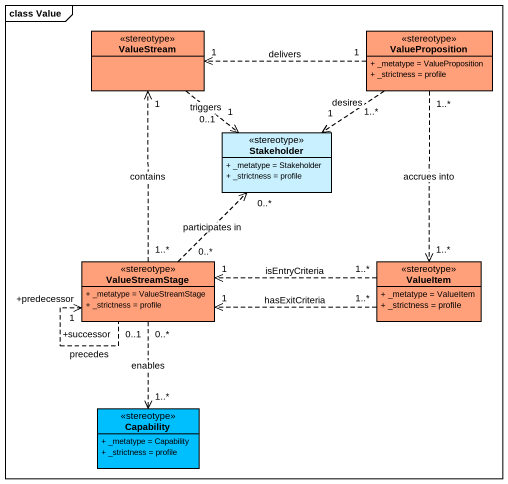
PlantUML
@startuml
mainframe class Value
hide circle
hide empty members
skinparam classAttributeIconSize 0
class ValueStream <<stereotype>> #FFA07A
class ValueProposition <<stereotype>> #FFA07A {
  + _metatype = ValueProposition
  + _strictness = profile
}
class Stakeholder <<stereotype>> #C8F0FE {
  + _metatype = Stakeholder
  + _strictness = profile
}
class ValueStreamStage <<stereotype>> #FFA07A {
  + _metatype = ValueStreamStage
  + _strictness = profile
}
class ValueItem <<stereotype>> #FFA07A {
  + _metatype = ValueItem
  + _strictness = profile
}
class Capability <<stereotype>> #00BFFF {
  + _metatype = Capability
  + _strictness = profile
}
ValueStream "0..1" ..> "1" Stakeholder : triggers
ValueProposition "1" .left.> "1" ValueStream : delivers
ValueProposition "1..*" ..> "1" Stakeholder : desires
ValueProposition "1..*" ..> "1..*" ValueItem : accrues into
ValueStreamStage "1..*" .up.> "1" ValueStream : contains
ValueStreamStage "0..*" .up.> "0..*" Stakeholder : participates in
ValueStreamStage "+predecessor\n1" <.. "+successor\n0..1" ValueStreamStage : precedes
ValueStreamStage "0..*" ..> "1..*" Capability : enables
ValueItem "1..*" .left.> "1" ValueStreamStage : hasExitCriteria
ValueItem "1..*" .left.> "1" ValueStreamStage : isEntryCriteria
@enduml
